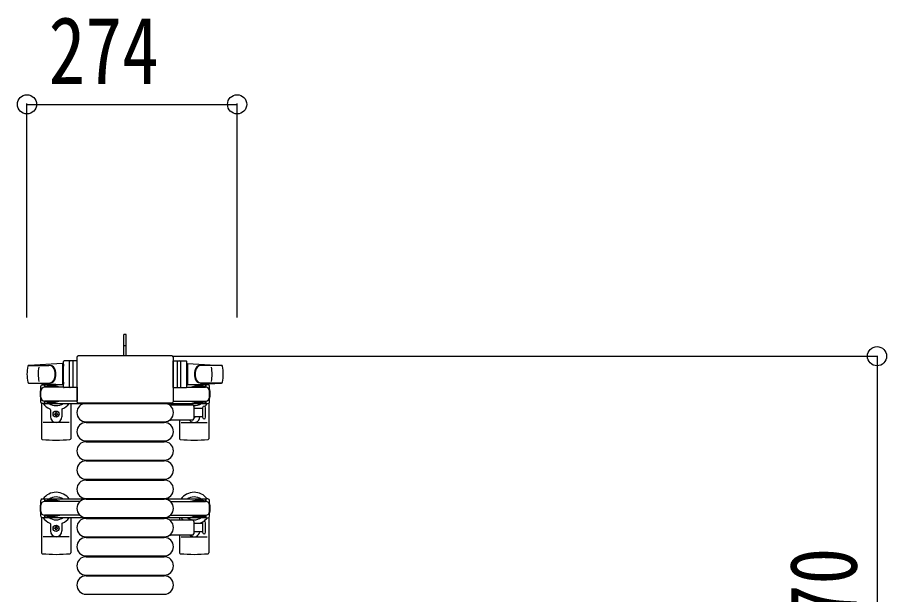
# Model space of a CAD drawing. Units: millimetres, scale not verified. Extents: x -16820 to 16820, y -11880 to 11880.
# Drawn here: x -3296 to -2162, y 2420 to 3173 of the extents above; entities that cross this region are included whole.
import ezdxf
from ezdxf.enums import TextEntityAlignment as Align

# ---------------------------------------------------------------- set-up
doc = ezdxf.new("R2010")
doc.units = ezdxf.units.MM
doc.header["$LTSCALE"] = 50
for name, color, linetype in [('0-3_YKK_13', 4, 'Continuous'), ('0-4_YKK_A1', 4, 'Continuous'), ('0-5_YKK_D', 6, 'Continuous')]:
    doc.layers.add(name, color=color, linetype=linetype)
doc.styles.add('ＭＳ ゴシック', font='')
doc.styles.get('ＭＳ ゴシック').set_extended_font_data('MS Gothic')

msp = doc.modelspace()

# ---------------------------------------------------------------- linework, layer by layer
at = {"layer": '0-3_YKK_13'}
for p, q in [((-3153.92, 2760), (-3156.92, 2760)), ((-3156.92, 2744.5), (-3156.92, 2760)), ((-3153.92, 2745.15), (-3156.92, 2745.15)), ((-3156.92, 2732), (-3156.92, 2744.5)), ((-3094.92, 2732), (-3215.92, 2732)), ((-3215.92, 2732), (-3215.92, 2732)), ((-3094.92, 2732), (-3094.92, 2732)), ((-3236.92, 2722), (-3280.95, 2719.56)), ((-3236.92, 2722), (-3236.92, 2694)), ((-3235.92, 2721), (-3236.92, 2721)), ((-3236.92, 2721), (-3236.92, 2695)), ((-3235.92, 2691.5), (-3235.92, 2724.5)), ((-3235.92, 2721), (-3235.92, 2718.6)), ((-3217.92, 2725.5), (-3234.92, 2725.5)), ((-3227.92, 2691.5), (-3227.92, 2724.5)), ((-3223.42, 2724.56), (-3223.42, 2691.39)), ((-3218.42, 2729.5), (-3218.42, 2673)), ((-3218.42, 2729.5), (-3218.42, 2729.5)), ((-3217.92, 2690.5), (-3217.92, 2725.5)), ((-3092.92, 2690.5), (-3092.92, 2725.5)), ((-3092.92, 2725.5), (-3075.92, 2725.5)), ((-3092.42, 2673), (-3092.42, 2729.5)), ((-3092.42, 2729.5), (-3092.42, 2729.5)), ((-3087.42, 2724.56), (-3087.42, 2691.39)), ((-3082.92, 2691.5), (-3082.92, 2724.5)), ((-3074.92, 2691.5), (-3074.92, 2724.5)), ((-3074.92, 2721), (-3074.92, 2718.6)), ((-3074.92, 2721), (-3073.92, 2721)), ((-3073.92, 2722), (-3073.92, 2694)), ((-3073.92, 2722), (-3029.89, 2719.56)), ((-3073.92, 2721), (-3073.92, 2695)), ((-3280.53, 2719.5), (-3254.79, 2719.5)), ((-3030.31, 2719.5), (-3056.05, 2719.5)), ((-3281.3, 2696.5), (-3254.11, 2696.5)), ((-3236.92, 2694), (-3280.95, 2696.44)), ((-3265.42, 2671.7), (-3265.42, 2692.3)), ((-3243.62, 2692), (-3260.62, 2692)), ((-3235.79, 2691), (-3260.42, 2691)), ((-3257.12, 2692.8), (-3257.12, 2692)), ((-3246.61, 2692.8), (-3257.12, 2692.8)), ((-3240.62, 2691.2), (-3246.61, 2692.8)), ((-3240.62, 2691.2), (-3240.62, 2691)), ((-3235.92, 2695), (-3236.92, 2695)), ((-3235.92, 2697.4), (-3235.92, 2695)), ((-3217.92, 2690.5), (-3234.92, 2690.5)), ((-3217.92, 2691), (-3217.92, 2673)), ((-3092.92, 2691), (-3092.92, 2673)), ((-3092.92, 2690.5), (-3075.92, 2690.5)), ((-3075.05, 2691), (-3050.42, 2691)), ((-3074.92, 2697.4), (-3074.92, 2695)), ((-3074.92, 2695), (-3073.92, 2695)), ((-3073.92, 2694), (-3029.89, 2696.44)), ((-3070.22, 2691.2), (-3064.23, 2692.8)), ((-3070.22, 2691.2), (-3070.22, 2691)), ((-3067.22, 2692), (-3050.22, 2692)), ((-3064.23, 2692.8), (-3053.72, 2692.8)), ((-3029.54, 2696.5), (-3056.73, 2696.5)), ((-3053.72, 2692.8), (-3053.72, 2692)), ((-3045.42, 2671.7), (-3045.42, 2692.3)), ((-3264.42, 2669.97), (-3264.42, 2623.9)), ((-3260.62, 2669.7), (-3263.42, 2669.7)), ((-3260.62, 2673), (-3260.62, 2669.7)), ((-3243.62, 2672), (-3260.62, 2672)), ((-3217.92, 2673), (-3260.42, 2673)), ((-3257.12, 2671.2), (-3257.12, 2672)), ((-3246.61, 2671.2), (-3257.12, 2671.2)), ((-3240.62, 2672.8), (-3246.61, 2671.2)), ((-3240.62, 2672.8), (-3240.62, 2673)), ((-3226.42, 2670), (-3226.42, 2623.9)), ((-3218.42, 2673), (-3218.42, 2673)), ((-3215.92, 2670.5), (-3094.92, 2670.5)), ((-3215.92, 2670.5), (-3215.92, 2670.5)), ((-3206.42, 2670), (-3104.42, 2670)), ((-3095.75, 2668), (-3067.92, 2668)), ((-3094.92, 2670.5), (-3094.92, 2670.5)), ((-3092.92, 2673), (-3050.42, 2673)), ((-3092.42, 2673), (-3092.42, 2673)), ((-3084.42, 2670), (-3084.42, 2668)), ((-3070.22, 2672.8), (-3070.22, 2673)), ((-3070.22, 2672.8), (-3064.23, 2671.2)), ((-3067.22, 2672), (-3050.22, 2672)), ((-3065.92, 2666), (-3065.92, 2650)), ((-3064.23, 2671.2), (-3053.72, 2671.2)), ((-3054.42, 2664.25), (-3054.42, 2651.75)), ((-3053.72, 2671.2), (-3053.72, 2672)), ((-3050.22, 2673), (-3050.22, 2669.7)), ((-3050.22, 2669.7), (-3047.42, 2669.7)), ((-3046.42, 2669.97), (-3046.42, 2623.9)), ((-3252.92, 2661.71), (-3252.92, 2652.5)), ((-3245.86, 2657.32), (-3245.86, 2658.2)), ((-3244.98, 2654.68), (-3244.98, 2653.8)), ((-3237.92, 2661.71), (-3237.92, 2652.5)), ((-3065.92, 2663.5), (-3054.42, 2663.5)), ((-3054.42, 2652.5), (-3065.92, 2652.5)), ((-3228.42, 2645), (-3262.42, 2645)), ((-3206.42, 2646), (-3104.42, 2646)), ((-3206.42, 2645), (-3104.42, 2645)), ((-3067.92, 2648), (-3095.75, 2648)), ((-3084.42, 2648), (-3084.42, 2623.9)), ((-3082.42, 2645), (-3048.42, 2645)), ((-3206.42, 2621), (-3104.42, 2621)), ((-3206.42, 2620), (-3104.42, 2620)), ((-3206.42, 2596), (-3104.42, 2596)), ((-3206.42, 2595), (-3104.42, 2595)), ((-3206.42, 2571), (-3104.42, 2571)), ((-3206.42, 2570), (-3104.42, 2570)), ((-3265.42, 2522.7), (-3265.42, 2543.3)), ((-3243.62, 2543), (-3260.62, 2543)), ((-3214.36, 2542), (-3260.42, 2542)), ((-3257.12, 2543.8), (-3257.12, 2543)), ((-3246.61, 2543.8), (-3257.12, 2543.8)), ((-3240.62, 2542.2), (-3246.61, 2543.8)), ((-3240.62, 2542.2), (-3240.62, 2542)), ((-3206.42, 2546), (-3104.42, 2546)), ((-3206.42, 2545), (-3104.42, 2545)), ((-3096.48, 2542), (-3050.42, 2542)), ((-3070.22, 2542.2), (-3064.23, 2543.8)), ((-3070.22, 2542.2), (-3070.22, 2542)), ((-3067.22, 2543), (-3050.22, 2543)), ((-3064.23, 2543.8), (-3053.72, 2543.8)), ((-3053.72, 2543.8), (-3053.72, 2543)), ((-3045.42, 2522.7), (-3045.42, 2543.3)), ((-3264.42, 2520.97), (-3264.42, 2474.9)), ((-3260.62, 2520.7), (-3263.42, 2520.7)), ((-3260.62, 2524), (-3260.62, 2520.7)), ((-3243.62, 2523), (-3260.62, 2523)), ((-3214.36, 2524), (-3260.42, 2524)), ((-3257.12, 2522.2), (-3257.12, 2523)), ((-3246.61, 2522.2), (-3257.12, 2522.2)), ((-3240.62, 2523.8), (-3246.61, 2522.2)), ((-3240.62, 2523.8), (-3240.62, 2524)), ((-3226.42, 2521), (-3226.42, 2474.9)), ((-3206.42, 2521), (-3104.42, 2521)), ((-3206.42, 2520), (-3104.42, 2520)), ((-3096.48, 2524), (-3050.42, 2524)), ((-3095.75, 2518), (-3067.92, 2518)), ((-3084.42, 2521), (-3084.42, 2518)), ((-3070.22, 2523.8), (-3070.22, 2524)), ((-3070.22, 2523.8), (-3064.23, 2522.2)), ((-3067.22, 2523), (-3050.22, 2523)), ((-3064.23, 2522.2), (-3053.72, 2522.2)), ((-3053.72, 2522.2), (-3053.72, 2523)), ((-3050.22, 2524), (-3050.22, 2520.7)), ((-3050.22, 2520.7), (-3047.42, 2520.7)), ((-3046.42, 2520.97), (-3046.42, 2474.9)), ((-3252.92, 2512.71), (-3252.92, 2503.5)), ((-3245.86, 2508.32), (-3245.86, 2509.2)), ((-3244.98, 2505.68), (-3244.98, 2504.8)), ((-3237.92, 2512.71), (-3237.92, 2503.5)), ((-3065.92, 2516), (-3065.92, 2500)), ((-3065.92, 2513.5), (-3054.42, 2513.5)), ((-3054.42, 2514.25), (-3054.42, 2501.75)), ((-3050.42, 2501.75), (-3050.42, 2514.25)), ((-3228.42, 2496), (-3262.42, 2496)), ((-3206.42, 2496), (-3104.42, 2496)), ((-3206.42, 2495), (-3104.42, 2495)), ((-3067.92, 2498), (-3095.75, 2498)), ((-3084.42, 2498), (-3084.42, 2474.9)), ((-3082.42, 2496), (-3048.42, 2496)), ((-3054.42, 2502.5), (-3065.92, 2502.5)), ((-3206.42, 2471), (-3104.42, 2471)), ((-3206.42, 2470), (-3104.42, 2470)), ((-3206.42, 2446), (-3104.42, 2446)), ((-3206.42, 2445), (-3104.42, 2445)), ((-3206.42, 2421), (-3104.42, 2421))]:
    msp.add_line(p, q, dxfattribs=at)
for points in [[(-3153.92, 2732), (-3153.92, 2744.5), (-3153.92, 2760)], [(-3263.42, 2694.3), (-3260.62, 2694.3), (-3260.62, 2691)], [(-3047.42, 2694.3), (-3050.22, 2694.3), (-3050.22, 2691)], [(-3050.42, 2651.75), (-3050.42, 2658), (-3050.42, 2664.25)], [(-3246.74, 2655.56), (-3247.62, 2655.56), (-3247.62, 2656.44), (-3246.74, 2656.44)], [(-3245.86, 2658.2), (-3244.98, 2658.2), (-3244.98, 2657.32)], [(-3244.98, 2653.8), (-3245.86, 2653.8), (-3245.86, 2654.68)], [(-3244.1, 2656.44), (-3243.22, 2656.44), (-3243.22, 2655.56), (-3244.1, 2655.56)], [(-3263.42, 2545.3), (-3260.62, 2545.3), (-3260.62, 2542)], [(-3047.42, 2545.3), (-3050.22, 2545.3), (-3050.22, 2542)], [(-3246.74, 2506.56), (-3247.62, 2506.56), (-3247.62, 2507.44), (-3246.74, 2507.44)], [(-3245.86, 2509.2), (-3244.98, 2509.2), (-3244.98, 2508.32)], [(-3244.98, 2504.8), (-3245.86, 2504.8), (-3245.86, 2505.68)], [(-3244.1, 2507.44), (-3243.22, 2507.44), (-3243.22, 2506.56), (-3244.1, 2506.56)]]:
    msp.add_lwpolyline(points, dxfattribs=at)
for centre in [(-3245.42, 2656), (-3245.42, 2507)]:
    msp.add_circle(centre, 4, dxfattribs=at)
for centre, radius, start, end in [((-3234.92, 2724.5), 1, 90, 180), ((-3226.92, 2724.5), 1, 90, 180), ((-3083.92, 2724.5), 1, 0, 90), ((-3075.92, 2724.5), 1, 0, 90), ((-3233.42, 2708), 50, 168.05356, 191.94644), ((-3233.42, 2708), 50, 168.05356, 191.97738), ((-3280.86, 2718.06), 1.5, 93.16862, 168.02262), ((-3218.82, 2708), 50, 169.45053, 190.87665), ((-3254.98, 2711.5), 8, 6.27929, 90), ((-3254.11, 2711.5), 8, 6.27929, 90), ((-3286.79, 2708), 40, 353.72071, 6.27929), ((-3285.92, 2708), 40, 353.72071, 6.27929), ((-3024.92, 2708), 40, 173.72071, 186.27929), ((-3056.73, 2711.5), 8, 90, 173.72071), ((-3024.05, 2708), 40, 173.72071, 186.27929), ((-3055.86, 2711.5), 8, 90, 173.72071), ((-3092.02, 2708), 50, 349.12335, 10.54947), ((-3029.98, 2718.06), 1.5, 11.97738, 86.83138), ((-3077.42, 2708), 50, 348.02262, 11.94644), ((-3077.42, 2708), 50, 348.05356, 11.94644), ((-3254.98, 2704.5), 8, 270, 353.72071), ((-3254.11, 2704.5), 8, 270, 353.72071), ((-3056.73, 2704.5), 8, 186.27929, 270), ((-3055.86, 2704.5), 8, 186.27929, 270), ((-3280.86, 2697.94), 1.5, 191.97738, 266.83138), ((-3245.42, 2682), 21, 162.24721, 197.75279), ((-3263.42, 2692.3), 2, 90, 180), ((-3260.42, 2686), 5, 90, 180), ((-3245.42, 2682), 21, 140.46632, 144.14653), ((-3245.42, 2682), 15, 120.72246, 126.8699), ((-3234.92, 2691.5), 1, 180, 270), ((-3226.92, 2691.5), 1, 180, 270), ((-3083.92, 2691.5), 1, 270, 0), ((-3075.92, 2691.5), 1, 270, 0), ((-3065.42, 2682), 15, 53.1301, 59.27754), ((-3050.42, 2686), 5, 0, 90), ((-3065.42, 2682), 21, 35.85347, 39.53368), ((-3047.42, 2692.3), 2, 0, 90), ((-3065.42, 2682), 21, 342.24721, 17.75279), ((-3029.98, 2697.94), 1.5, 273.16862, 348.02262), ((-3260.42, 2678), 5, 180, 270), ((-3050.42, 2678), 5, 270, 0), ((-3263.42, 2671.7), 2, 180, 270), ((-3245.42, 2682), 21, 215.85347, 247.27158), ((-3245.42, 2682), 15, 233.1301, 306.8699), ((-3245.42, 2682), 21, 292.72842, 325.1501), ((-3206.42, 2658), 12, 90, 270), ((-3104.42, 2658), 12, 270, 90), ((-3095.75, 2667), 1, 90, 168.06047), ((-3065.42, 2682), 21, 214.8499, 221.81033), ((-3065.42, 2682), 15, 233.1301, 248.96058), ((-3067.92, 2666), 2, 0, 90), ((-3065.42, 2682), 15, 267.02005, 306.8699), ((-3065.42, 2682), 21, 298.24251, 301.58821), ((-3052.42, 2664.25), 2, 90, 180), ((-3052.42, 2664.25), 2, 0, 90), ((-3065.42, 2682), 21, 310.83479, 324.14653), ((-3047.42, 2671.7), 2, 270, 0), ((-3253.92, 2661.71), 1, 0, 67.27158), ((-3245.42, 2652.5), 7.5, 180, 0), ((-3246.74, 2657.32), 0.88, 270, 0), ((-3246.74, 2654.68), 0.88, 0, 90), ((-3244.1, 2657.32), 0.88, 180, 270), ((-3244.1, 2654.68), 0.88, 90, 180), ((-3236.92, 2661.71), 1, 112.72842, 180), ((-3065.42, 2652.5), 7.5, 216.86994, 0), ((-3065.42, 2656), 4, 262.81959, 298.95488), ((-3206.42, 2633), 12, 90, 270), ((-3104.42, 2633), 12, 270, 90), ((-3095.75, 2649), 1, 191.93946, 270), ((-3067.92, 2650), 2, 270, 0), ((-3052.42, 2651.75), 2, 180, 270), ((-3052.42, 2651.75), 2, 270, 0), ((-3263.42, 2623.9), 1, 180, 264.26083), ((-3245.42, 2803), 181, 264.26083, 275.73917), ((-3227.42, 2623.9), 1, 275.73917, 0), ((-3206.42, 2608), 12, 90, 270), ((-3104.42, 2608), 12, 270, 90), ((-3083.42, 2623.9), 1, 180, 264.26083), ((-3065.42, 2803), 181, 264.26083, 275.73917), ((-3047.42, 2623.9), 1, 275.73917, 0), ((-3206.42, 2583), 12, 90, 270), ((-3104.42, 2583), 12, 270, 90), ((-3206.42, 2558), 12, 90, 270), ((-3104.42, 2558), 12, 270, 90), ((-3245.42, 2533), 21, 34.8499, 144.14653), ((-3065.42, 2533), 21, 35.85347, 145.1501), ((-3245.42, 2533), 21, 162.24721, 197.75279), ((-3263.42, 2543.3), 2, 90, 180), ((-3260.42, 2537), 5, 90, 180), ((-3245.42, 2533), 15, 53.1301, 126.8699), ((-3206.42, 2533), 12, 90, 270), ((-3104.42, 2533), 12, 270, 90), ((-3065.42, 2533), 15, 53.1301, 126.8699), ((-3050.42, 2537), 5, 0, 90), ((-3047.42, 2543.3), 2, 0, 90), ((-3065.42, 2533), 21, 342.24721, 17.75279), ((-3260.42, 2529), 5, 180, 270), ((-3050.42, 2529), 5, 270, 0), ((-3263.42, 2522.7), 2, 180, 270), ((-3245.42, 2533), 21, 215.85347, 247.27158), ((-3245.42, 2533), 15, 233.1301, 306.8699), ((-3245.42, 2533), 21, 292.72842, 325.1501), ((-3206.42, 2508), 12, 90, 270), ((-3104.42, 2508), 12, 270, 90), ((-3095.75, 2517), 1, 90, 168.06047), ((-3065.42, 2533), 21, 214.8499, 225.58471), ((-3065.42, 2533), 15, 233.1301, 306.8699), ((-3067.92, 2516), 2, 0, 90), ((-3065.42, 2533), 21, 306.9292, 324.14653), ((-3047.42, 2522.7), 2, 270, 0), ((-3253.92, 2512.71), 1, 0, 67.27158), ((-3246.74, 2508.32), 0.88, 270, 0), ((-3246.74, 2505.68), 0.88, 0, 90), ((-3244.1, 2508.32), 0.88, 180, 270), ((-3244.1, 2505.68), 0.88, 90, 180), ((-3236.92, 2512.71), 1, 112.72842, 180), ((-3056.92, 2512.71), 1, 112.72842, 127.66294), ((-3065.42, 2533), 21, 292.72842, 302.5406), ((-3052.42, 2514.25), 2, 90, 180), ((-3052.42, 2514.25), 2, 0, 90), ((-3245.42, 2503.5), 7.5, 180, 0), ((-3206.42, 2483), 12, 90, 270), ((-3104.42, 2483), 12, 270, 90), ((-3095.75, 2499), 1, 191.93946, 270), ((-3065.42, 2503.5), 7.5, 227.16663, 352.33771), ((-3067.92, 2500), 2, 270, 0), ((-3052.42, 2501.75), 2, 180, 270), ((-3052.42, 2501.75), 2, 270, 0), ((-3263.42, 2474.9), 1, 180, 264.26083), ((-3245.42, 2654), 181, 264.26083, 275.73917), ((-3227.42, 2474.9), 1, 275.73917, 0), ((-3083.42, 2474.9), 1, 180, 264.26083), ((-3065.42, 2654), 181, 264.26083, 275.73917), ((-3047.42, 2474.9), 1, 275.73917, 0), ((-3206.42, 2458), 12, 90, 270), ((-3104.42, 2458), 12, 270, 90), ((-3206.42, 2433), 12, 90, 270), ((-3104.42, 2433), 12, 270, 90)]:
    msp.add_arc(centre, radius, start, end, dxfattribs=at)
for centre, major_axis, start_param, end_param in [((-3215.92, 2729.5), (-1.77, 1.77), 5.4996506, 7.06672), ((-3094.92, 2729.5), (-1.77, -1.77), 2.358058, 3.9251274), ((-3215.92, 2673), (-1.77, -1.77), 5.4996506, 7.06672), ((-3094.92, 2673), (-1.77, 1.77), 2.358058, 3.9251274)]:
    msp.add_ellipse(centre, major_axis=major_axis, ratio=0.997169, start_param=start_param, end_param=end_param, dxfattribs=at)
at = {"layer": '0-4_YKK_A1'}
for p, q in [((-3235.92, 2694), (-3260.42, 2694)), ((-3260.42, 2694), (-3260.42, 2691)), ((-3050.42, 2694), (-3074.92, 2694)), ((-3050.42, 2692), (-3050.42, 2694)), ((-3260.42, 2673), (-3260.42, 2670)), ((-3260.42, 2670), (-3050.42, 2670)), ((-3050.42, 2670), (-3050.42, 2672)), ((-3050.42, 2545), (-3260.42, 2545)), ((-3260.42, 2545), (-3260.42, 2542)), ((-3050.42, 2543), (-3050.42, 2545)), ((-3260.42, 2524), (-3260.42, 2521)), ((-3260.42, 2521), (-3050.42, 2521)), ((-3050.42, 2521), (-3050.42, 2523))]:
    msp.add_line(p, q, dxfattribs=at)
at = {"layer": '0-5_YKK_D'}
for p, q in [((-3283.42, 2782.1), (-3283.42, 3061)), ((-3009.42, 2782.1), (-3009.42, 3061)), ((-3283.42, 3060), (-3009.42, 3060)), ((-3093.92, 2731.5), (-2173.92, 2731.5)), ((-2174.92, 2731.5), (-2174.92, 2162))]:
    msp.add_line(p, q, dxfattribs=at)
for centre in [(-3283.42, 3060), (-3009.42, 3060), (-2174.92, 2731.5)]:
    msp.add_circle(centre, 12.5, dxfattribs=at)

# ---------------------------------------------------------------- texts
at = {"layer": '0-5_YKK_D', "style": 'ＭＳ ゴシック', "width": 0.8}
msp.add_text('274', height=87.98, dxfattribs=at).set_placement((-3255.22, 3060), align=Align.BOTTOM_LEFT)
msp.add_text('570', height=87.98, rotation=90, dxfattribs=at).set_placement((-2174.92, 2337.95), align=Align.BOTTOM_LEFT)

doc.saveas('drawing.dxf')
